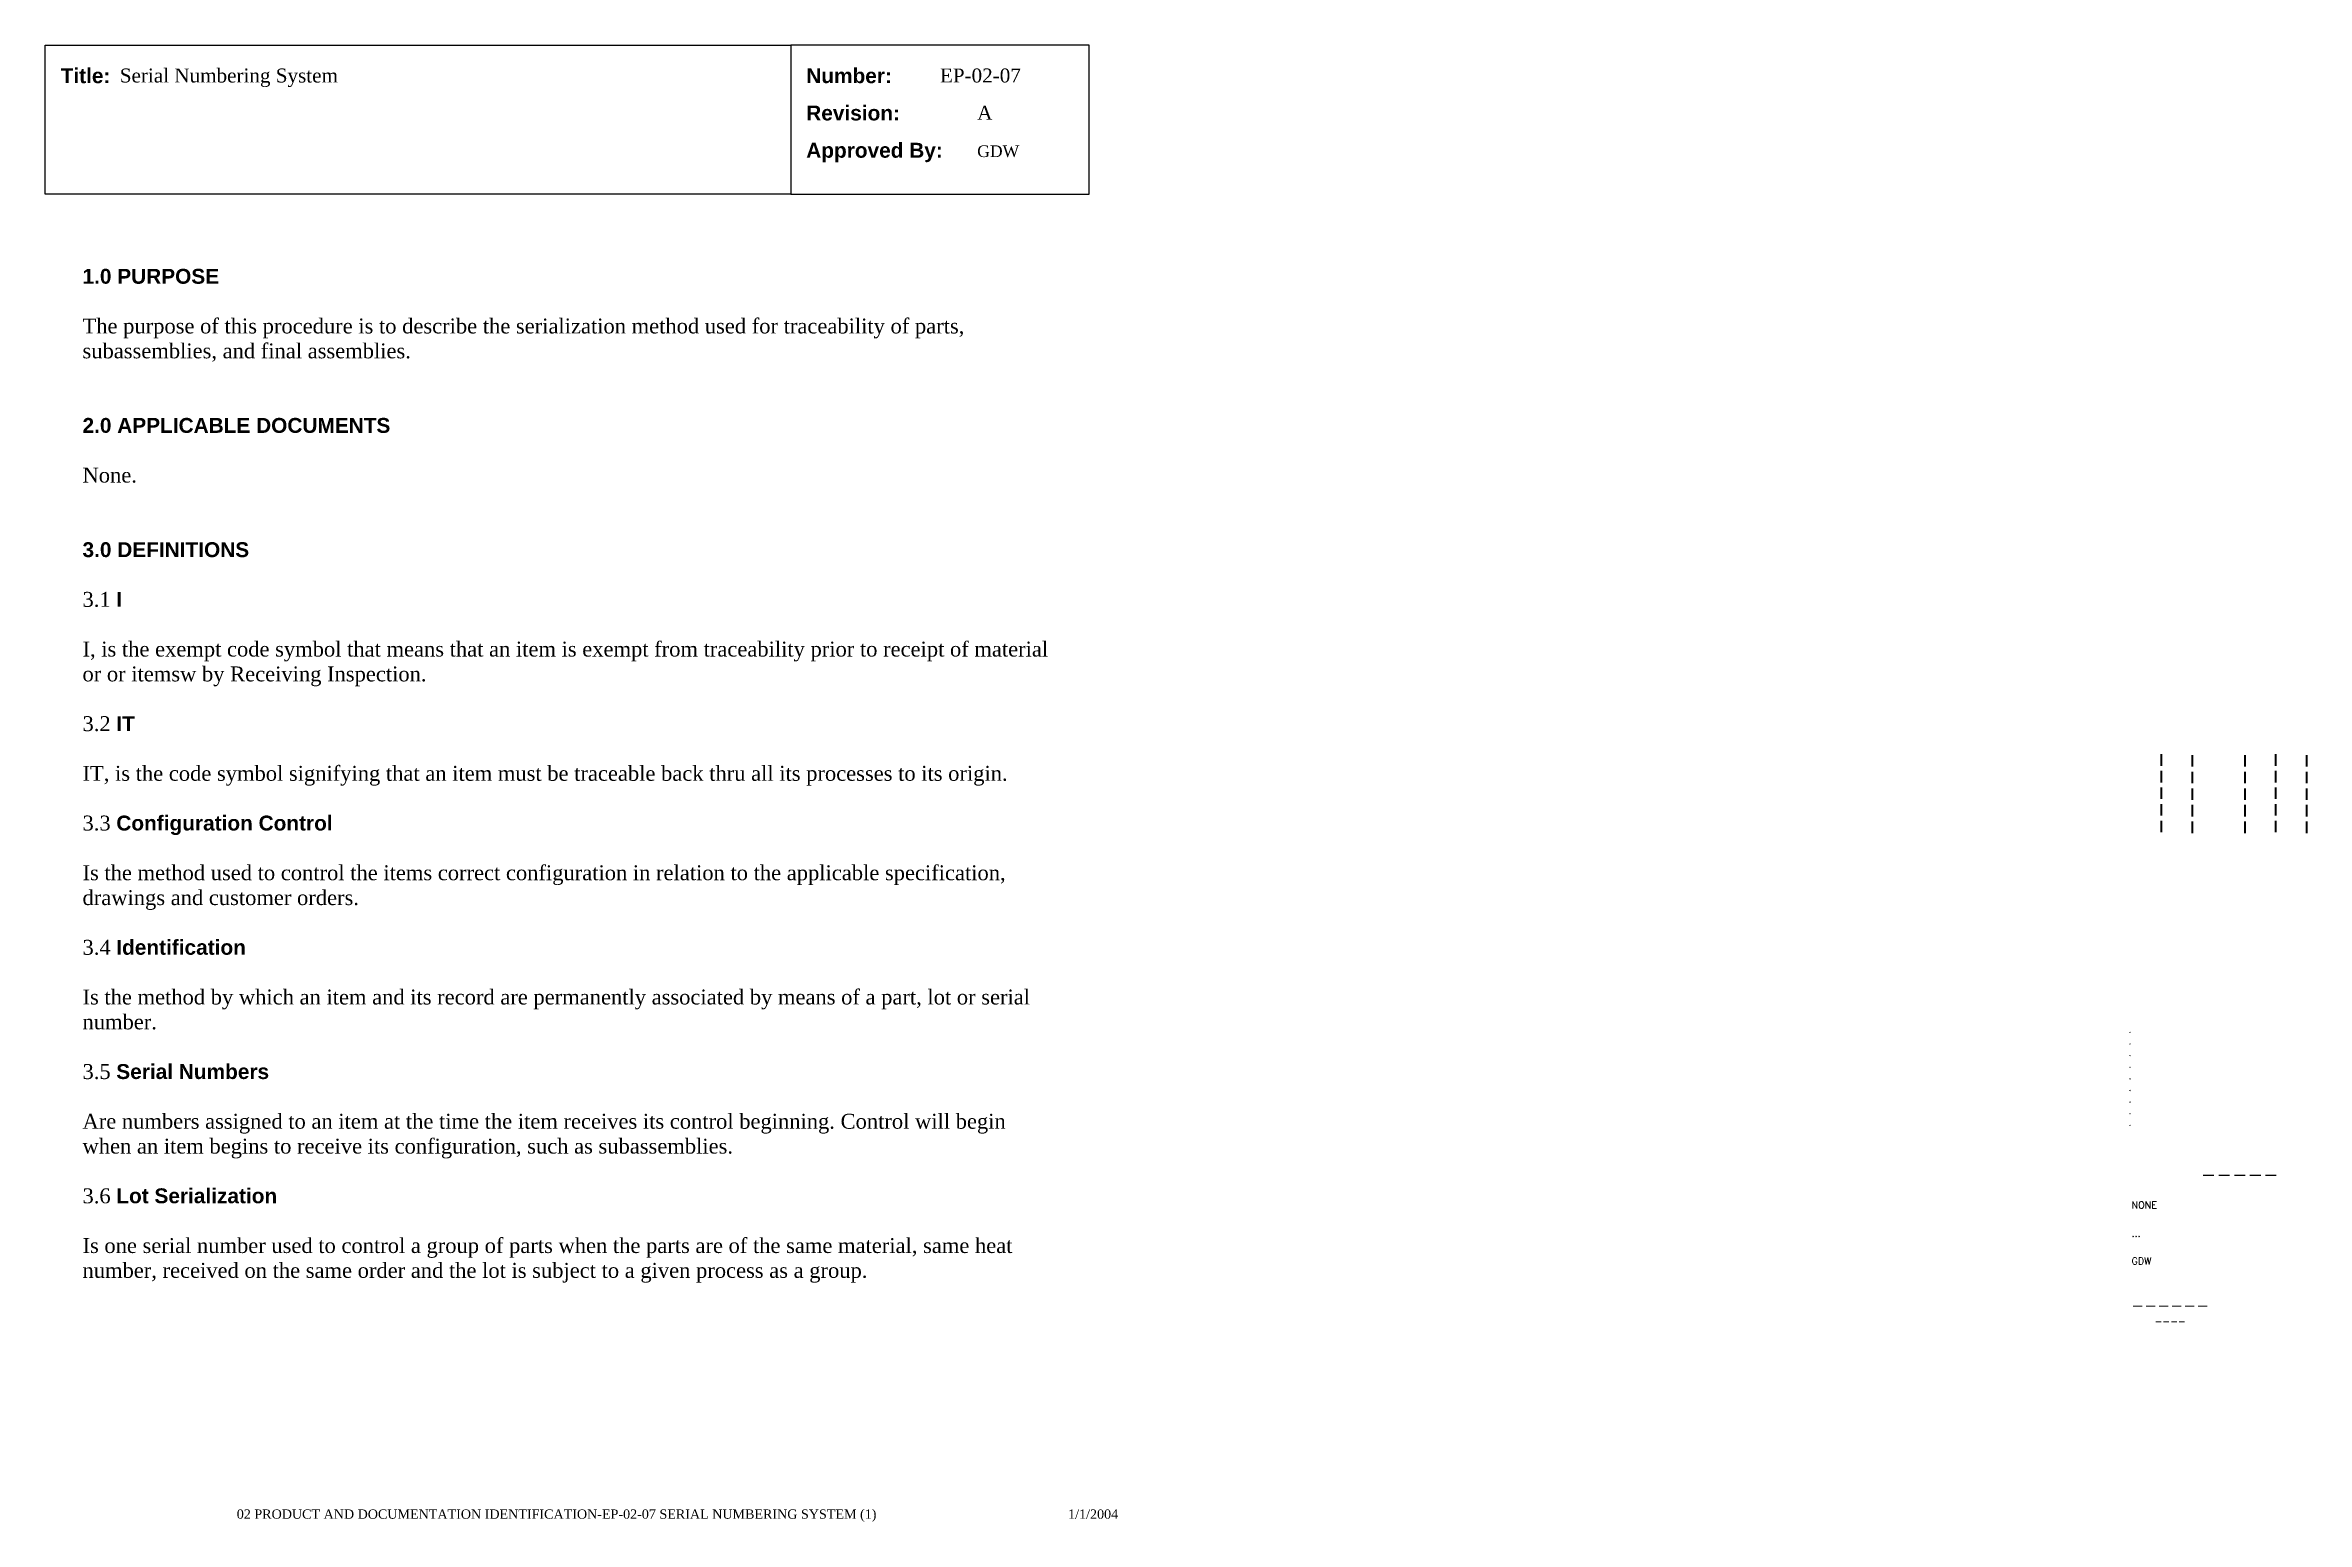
# Paper-space layout 'EP-02-07 Serial Numbering System (1)' of a CAD drawing. Header units: inches. Extents: x 1 to 31.3, y 0.2 to 20.
import ezdxf
from ezdxf.enums import TextEntityAlignment as Align

# ---------------------------------------------------------------- set-up
doc = ezdxf.new("R2010")
doc.units = ezdxf.units.IN
doc.header["$MEASUREMENT"] = 0
doc.layers.add('TitleBlock_Attributes', color=40, linetype='Continuous', plot=False)
doc.layers.add('TitleBlock_Atts_Print', color=1, linetype='Continuous')
doc.styles.get("Standard").update_dxf_attribs({"font": 'simplex.shx'})
doc.styles.add('style1', font='TIMES.TTF')
doc.styles.add('styleAtt', font='TIMES.TTF')
doc.styles.add('TBBIGTEXT', font='complex.shx')

# ---------------------------------------------------------------- blocks, each defined once
blk = doc.blocks.new('Test1')
at = {"layer": 'TitleBlock_Attributes', "style": 'TBBIGTEXT', "width": 0.8}
for tag, p, height in [('SideLine1', (29.492, 9.408), 0.25), ('SideLine2', (29.906, 9.396), 0.25), ('SideLine3', (30.612, 9.396), 0.25), ('SideLine4', (31.026, 9.408), 0.25), ('SideLine5', (31.44, 9.396), 0.25), ('File-Layout', (28.803, 3.641), 0.125)]:
    blk.add_attdef(tag, p, '', height=height, rotation=90, dxfattribs=at)
at = {"layer": 'TitleBlock_Attributes'}
for tag, p, height in [('REV1', (28.947, 6.754), 0.0625), ('REV2', (28.947, 6.598), 0.0625), ('REV3', (28.947, 6.442), 0.0625), ('REV4', (28.947, 6.286), 0.0625), ('REV5', (28.947, 6.13), 0.0625), ('REV6', (28.947, 5.974), 0.0625), ('REV7', (28.947, 5.818), 0.0625), ('REV8', (28.947, 5.662), 0.0625), ('REV9', (28.947, 5.506), 0.0625), ('SCALE', (28.983, 4.394), 0.0938), ('INCHARGE', (28.983, 4.016), 0.0938), ('DRW', (28.983, 3.641), 0.0938)]:
    blk.add_attdef(tag, p, '', height=height, dxfattribs=at)
at = {"layer": 'TitleBlock_Attributes', "style": 'TBBIGTEXT'}
for tag, height, p in [('PROJNUM', 0.188, (30.434, 4.761)), ('DWG_NUM', 0.156, (31.168, 4.127)), ('CUSTOMER', 0.156, (29.501, 3.017)), ('LOCATION', 0.0938, (29.501, 2.835)), ('DESC_1', 0.188, (29.501, 2.412)), ('DESC_2', 0.188, (29.501, 2.1)), ('DESC_3', 0.188, (29.501, 1.787))]:
    blk.add_attdef(tag, text='', height=height, dxfattribs=at).set_placement(p, align=Align.CENTER)
at = {"layer": 'TitleBlock_Attributes'}
blk.add_attdef('DRW_DATE', text='', height=0.0938, dxfattribs=at).set_placement((31.149, 3.648), align=Align.CENTER)

psp = doc.layouts.new('EP-02-07 Serial Numbering System (1)')

# ---------------------------------------------------------------- linework, layer by layer
for points in [[(1, 20), (11, 20), (11, 18), (1, 18)], [(11, 18), (15, 18), (15, 20), (11, 20)]]:
    psp.add_lwpolyline(points, close=True)

# ---------------------------------------------------------------- block references
ref = psp.add_blockref('Test1', (0, 0))
ref.add_attrib('CUSTOMER', '------', dxfattribs={"layer": 'TitleBlock_Attributes', "height": 0.1562, "style": 'TBBIGTEXT'}).set_placement((29.501, 3.017), align=Align.CENTER)
ref.add_attrib('LOCATION', '----', dxfattribs={"layer": 'TitleBlock_Attributes', "height": 0.0938, "style": 'TBBIGTEXT'}).set_placement((29.501, 2.835), align=Align.CENTER)
ref.add_attrib('DESC_1', 'Serial Numbering System', (2, 19.5), dxfattribs={"layer": 'TitleBlock_Atts_Print', "height": 0.1875, "style": 'styleAtt'})
ref.add_attrib('DESC_2', 'EP-02-07', (13, 19.5), dxfattribs={"layer": 'TitleBlock_Atts_Print', "height": 0.1875, "style": 'styleAtt'})
ref.add_attrib('DESC_3', 'A', (13.5, 19), dxfattribs={"layer": 'TitleBlock_Atts_Print', "height": 0.188, "style": 'styleAtt'})
ref.add_attrib('PROJNUM', '-----', dxfattribs={"layer": 'TitleBlock_Attributes', "height": 0.1875, "style": 'TBBIGTEXT'}).set_placement((30.434, 4.761), align=Align.CENTER)
ref.add_attrib('DWG_NUM', 'GDW', (13.5, 18.5), dxfattribs={"layer": 'TitleBlock_Atts_Print', "height": 0.1562, "style": 'styleAtt'})
ref.add_attrib('DRW_DATE', '1/1/2004', dxfattribs={"layer": 'TitleBlock_Atts_Print', "height": 0.125, "style": 'styleAtt'}).set_placement((15.055, 0.232), align=Align.CENTER)
ref.add_attrib('DRW', 'GDW', (28.983, 3.641), dxfattribs={"layer": 'TitleBlock_Attributes', "height": 0.0938})
ref.add_attrib('INCHARGE', '...', (28.983, 4.016), dxfattribs={"layer": 'TitleBlock_Attributes', "height": 0.0938})
ref.add_attrib('SCALE', 'NONE', (28.983, 4.394), dxfattribs={"layer": 'TitleBlock_Attributes', "height": 0.0938})
ref.add_attrib('REV1', '.', (28.947, 6.754), dxfattribs={"layer": 'TitleBlock_Attributes', "height": 0.0625})
ref.add_attrib('REV2', '.', (28.947, 6.598), dxfattribs={"layer": 'TitleBlock_Attributes', "height": 0.0625})
ref.add_attrib('REV3', '.', (28.947, 6.442), dxfattribs={"layer": 'TitleBlock_Attributes', "height": 0.0625})
ref.add_attrib('REV4', '.', (28.947, 6.286), dxfattribs={"layer": 'TitleBlock_Attributes', "height": 0.0625})
ref.add_attrib('REV5', '.', (28.947, 6.13), dxfattribs={"layer": 'TitleBlock_Attributes', "height": 0.0625})
ref.add_attrib('REV6', '.', (28.947, 5.974), dxfattribs={"layer": 'TitleBlock_Attributes', "height": 0.0625})
ref.add_attrib('REV7', '.', (28.947, 5.818), dxfattribs={"layer": 'TitleBlock_Attributes', "height": 0.0625})
ref.add_attrib('REV8', '.', (28.947, 5.662), dxfattribs={"layer": 'TitleBlock_Attributes', "height": 0.0625})
ref.add_attrib('REV9', '.', (28.947, 5.506), dxfattribs={"layer": 'TitleBlock_Attributes', "height": 0.0625})
ref.add_attrib('SideLine1', '-----', (29.492, 9.408), dxfattribs={"layer": 'TitleBlock_Attributes', "height": 0.25, "rotation": 90, "style": 'TBBIGTEXT', "width": 0.8})
ref.add_attrib('SideLine2', '-----', (29.906, 9.396), dxfattribs={"layer": 'TitleBlock_Attributes', "height": 0.25, "rotation": 90, "style": 'TBBIGTEXT', "width": 0.8})
ref.add_attrib('SideLine3', '-----', (30.612, 9.396), dxfattribs={"layer": 'TitleBlock_Attributes', "height": 0.25, "rotation": 90, "style": 'TBBIGTEXT', "width": 0.8})
ref.add_attrib('SideLine4', '-----', (31.026, 9.408), dxfattribs={"layer": 'TitleBlock_Attributes', "height": 0.25, "rotation": 90, "style": 'TBBIGTEXT', "width": 0.8})
ref.add_attrib('SideLine5', '-----', (31.44, 9.396), dxfattribs={"layer": 'TitleBlock_Attributes', "height": 0.25, "rotation": 90, "style": 'TBBIGTEXT', "width": 0.8})
ref.add_attrib('File-Layout', '02 PRODUCT AND DOCUMENTATION IDENTIFICATION-EP-02-07 SERIAL NUMBERING SYSTEM (1)', dxfattribs={"layer": 'TitleBlock_Atts_Print', "height": 0.125, "style": 'styleAtt'}).set_placement((7.859, 0.232), align=Align.CENTER)

# ---------------------------------------------------------------- texts
at = {"color": 5, "char_height": 0.2, "width": 2, "attachment_point": 1, "line_spacing_factor": 1.5, "style": 'style1'}
for s, insert in [('{\\fArial|b1|i0|c0|p34;Title:}', (1.207, 19.691)), ('{\\fArial|b1|i0|c0|p34;Number:\\PRevision:\\PApproved By:}', (11.207, 19.691))]:
    psp.add_mtext(s, dxfattribs=dict(at, insert=insert))
at = {"color": 5, "insert": (1.5, 17), "char_height": 0.2, "width": 13, "attachment_point": 1, "style": 'style1'}
psp.add_mtext('{\\fArial|b1|i0|c0|p34;1.0 PURPOSE\\P\\P}The purpose of this procedure is to describe the serialization method used for traceability of parts, subassemblies, and final assemblies.\\P\\P\\P{\\fArial|b1|i0|c0|p34;2.0 APPLICABLE DOCUMENTS\\P\\P}None.\\P\\P\\P{\\fArial|b1|i0|c0|p34;3.0 DEFINITIONS\\P\\P}3.1 {\\fArial|b1|i0|c0|p34;I\\P\\P}I, is the exempt code symbol that means that an item is exempt from traceability prior to receipt of material or or itemsw by Receiving Inspection.\\P\\P3.2 {\\fArial|b1|i0|c0|p34;IT\\P\\P}IT, is the code symbol signifying that an item must be traceable back thru all its processes to its origin.\\P\\P3.3 {\\fArial|b1|i0|c0|p34;Configuration Control\\P\\P}Is the method used to control the items correct configuration in relation to the applicable specification, drawings and customer orders.\\P\\P3.4 {\\fArial|b1|i0|c0|p34;Identification\\P\\P}Is the method by which an item and its record are permanently associated by means of a part, lot or serial number.\\P\\P3.5 {\\fArial|b1|i0|c0|p34;Serial Numbers\\P\\P}Are numbers assigned to an item at the time the item receives its control beginning. Control will begin when an item begins to receive its configuration, such as subassemblies.\\P\\P3.6 {\\fArial|b1|i0|c0|p34;Lot Serialization\\P\\P}Is one serial number used to control a group of parts when the parts are of the same material, same heat number, received on the same order and the lot is subject to a given process as a group.', dxfattribs=at)

doc.saveas('drawing.dxf')
